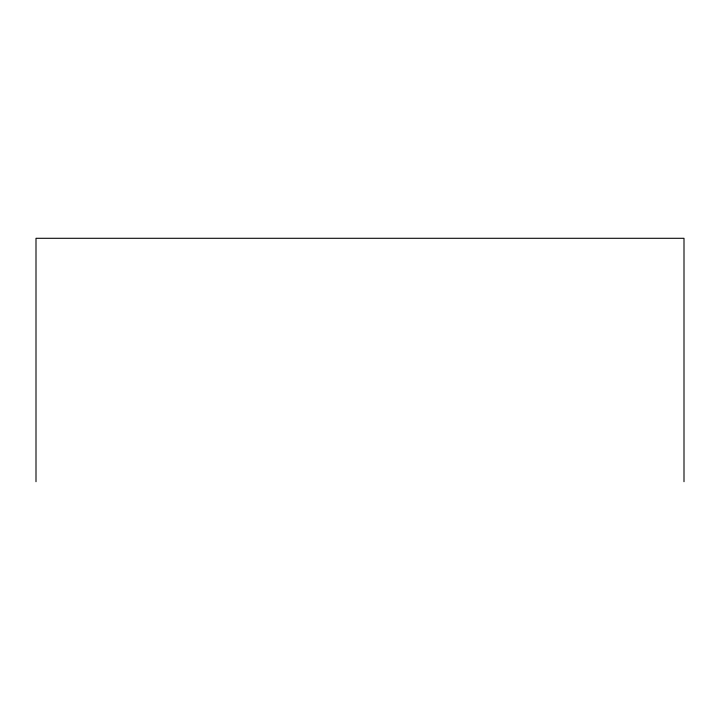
<?xml version="1.0" encoding="UTF-8"?>
<svg xmlns="http://www.w3.org/2000/svg" width="720" height="720" viewBox="0 0 720 720"><rect width="100%" height="100%" fill="white"/><g stroke="black" fill="none" stroke-linecap="round" stroke-linejoin="round"><path stroke-width="1.08" d="M684 481.707L684 238.293L36 238.293L36 481.707"/></g></svg>
